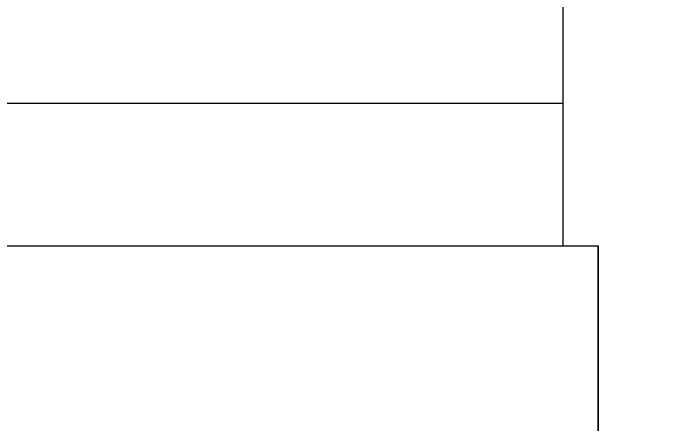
# Model space of a CAD drawing. Header units: metres. Extents: x 0 to 298, y 0 to 162.
# Drawn here: x 176.007 to 176.546, y 106.673 to 107.005 of the extents above; entities that cross this region are included whole.
import ezdxf

# ---------------------------------------------------------------- set-up
doc = ezdxf.new("R2010")
doc.units = ezdxf.units.M
doc.header["$MEASUREMENT"] = 0
doc.layers.add('BLK_1_FLR_0_CARPET_AREA', color=10, linetype='Continuous')
doc.layers.add('BLK_1_FLR_0_WATER_CLOSET', color=4, linetype='Continuous', lineweight=30)

msp = doc.modelspace()

# ---------------------------------------------------------------- linework, layer by layer
for p, q in [((175.55038, 106.9322), (176.45038, 106.9322)), ((175.52238, 106.8172), (176.47838, 106.8172)), ((176.47838, 105.5972), (176.47838, 106.8172))]:
    msp.add_line(p, q)
msp.add_lwpolyline([(175.55038, 106.8172), (176.45038, 106.8172), (176.45038, 107.0472), (175.55038, 107.0472)], close=True)
at = {"layer": 'BLK_1_FLR_0_CARPET_AREA', "color": 15, "linetype": 'Continuous', "lineweight": 30}
msp.add_lwpolyline([(175.30438, 105.4772), (175.62038, 105.4772), (175.62038, 105.5972), (175.52238, 105.5972), (175.52238, 106.8172), (176.47838, 106.8172), (176.47838, 105.5972), (176.38038, 105.5972), (176.38038, 105.4772), (176.69638, 105.4772), (176.69638, 105.5972), (176.59838, 105.5972), (176.59838, 106.8172), (177.55438, 106.8172), (177.55438, 105.5972), (177.45638, 105.5972), (177.45638, 105.4772), (177.77238, 105.4772)], dxfattribs=at)
at = {"layer": 'BLK_1_FLR_0_WATER_CLOSET', "color": 213, "lineweight": 30}
msp.add_lwpolyline([(176.47838, 105.5972), (175.52238, 105.5972), (175.52238, 106.8172), (176.47838, 106.8172)], close=True, dxfattribs=at)

doc.saveas('drawing.dxf')
